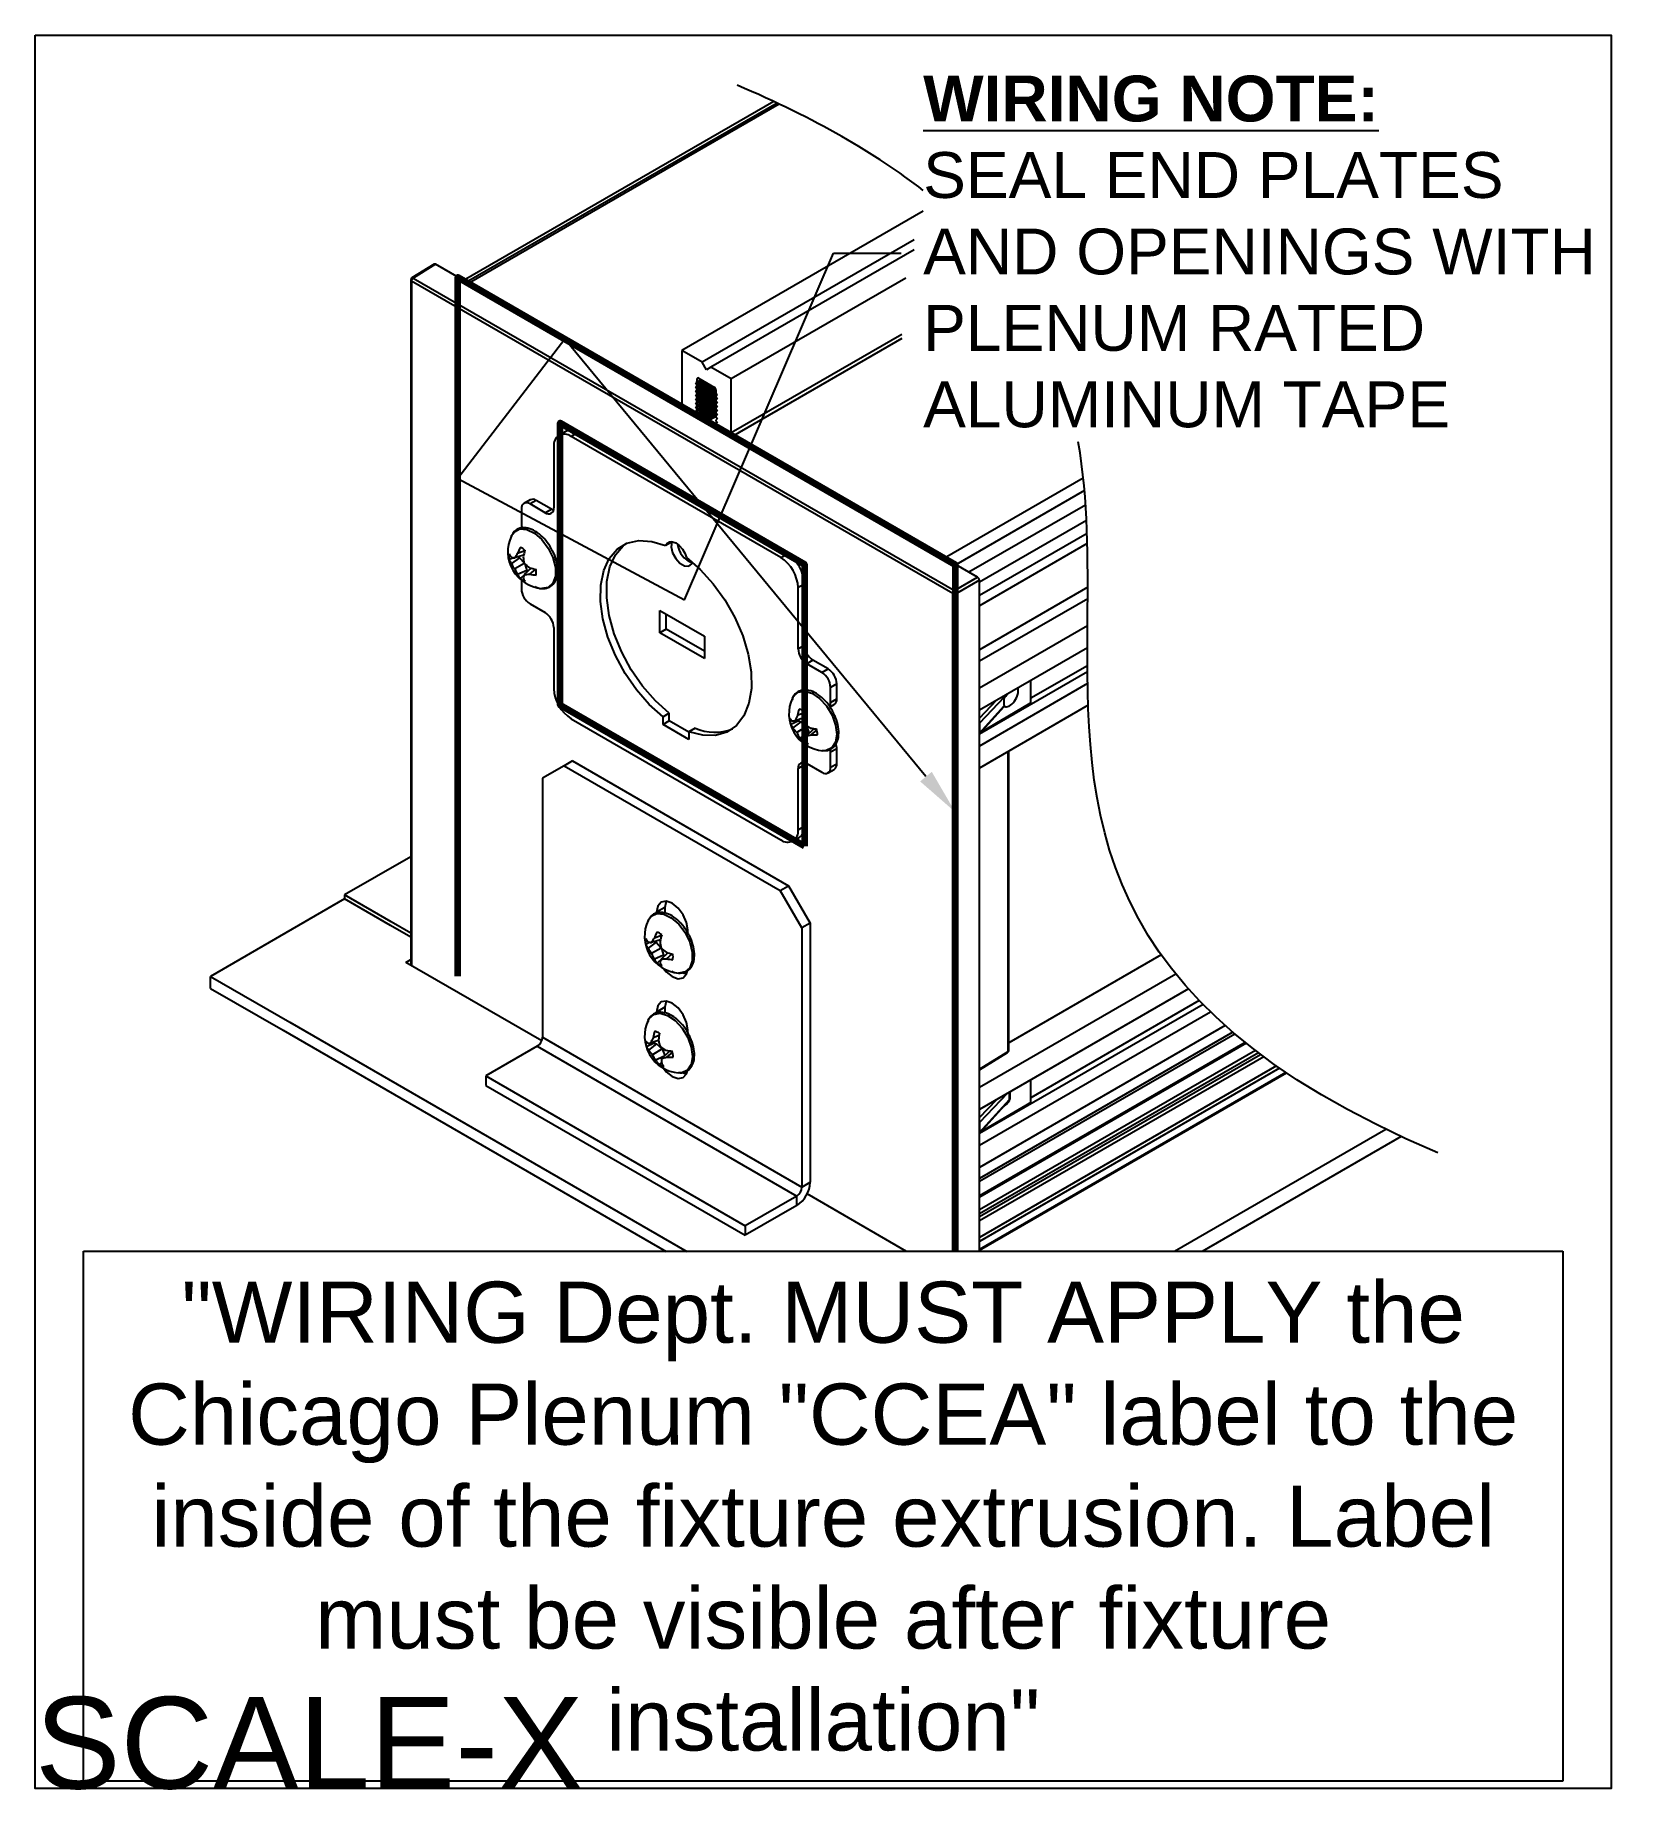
# Model space of a CAD drawing. Extents: x 0 to 6.48, y -7.17 to 0.
import ezdxf
from ezdxf import colors
from ezdxf.entities.mleader import LeaderData, LeaderLine
from ezdxf.math import Vec2, Vec3

# ---------------------------------------------------------------- set-up
doc = ezdxf.new("R2010")
doc.units = 0
doc.header["$LTSCALE"] = 0.5
doc.header["$MEASUREMENT"] = 0
for name, color, linetype in [('Brackets', 181, 'CONTINUOUS'), ('Dimension', 10, 'CONTINUOUS'), ('End Cap', 92, 'CONTINUOUS'), ('FAB DWG', 221, 'CONTINUOUS'), ('Hardware', 242, 'CONTINUOUS'), ('Housing', 150, 'CONTINUOUS')]:
    doc.layers.add(name, color=color, linetype=linetype)
doc.layers.add('Text-Unprinted', color=131, linetype='CONTINUOUS', plot=False)
doc.styles.add('LSAD_Standard', font='arial.ttf')

msp = doc.modelspace()

# ---------------------------------------------------------------- linework, layer by layer
at = {"layer": 'Brackets', "transparency": 16777216}
for p, q in [((2.1625, -2.9871), (2.0741, -3.0381)), ((2.1963, -2.9676), (2.1625, -2.9871)), ((2.1625, -2.9871), (3.0463, -3.4973)), ((2.1963, -2.9676), (3.0801, -3.4778)), ((2.0741, -3.0381), (2.0741, -4.0973)), ((3.0463, -3.4973), (3.0801, -3.4778)), ((3.1347, -3.6504), (3.0463, -3.4973)), ((3.0801, -3.4778), (3.1685, -3.6309)), ((1.2654, -3.532), (0.717, -3.8487)), ((1.4533, -3.6405), (1.2654, -3.532)), ((2.5746, -3.5665), (2.5408, -3.586)), ((2.5746, -3.5665), (2.5746, -3.5899)), ((1.5356, -3.688), (1.4533, -3.6405)), ((3.1685, -3.6309), (3.1347, -3.6504)), ((3.1347, -3.6504), (3.1347, -4.7096)), ((3.1685, -3.6309), (3.1685, -4.6901)), ((2.668, -3.6709), (2.668, -3.6595)), ((1.5159, -3.7914), (1.5356, -3.7797)), ((2.071, -4.1119), (1.5159, -3.7914)), ((0.717, -3.8487), (1.041, -4.0357)), ((0.717, -3.8975), (0.717, -3.8487)), ((0.717, -3.8975), (1.0139, -4.0689)), ((2.5746, -3.9748), (2.5408, -3.9943)), ((2.5746, -3.9748), (2.5746, -3.998)), ((1.0139, -4.0689), (2.5799, -4.9729)), ((1.041, -4.0357), (2.6645, -4.9729)), ((2.668, -4.0788), (2.668, -4.0678)), ((2.0529, -4.1341), (1.8427, -4.2554)), ((2.0529, -4.1341), (3.1135, -4.7464)), ((2.0741, -4.0973), (3.1347, -4.7096)), ((1.8427, -4.2554), (2.9034, -4.8677)), ((1.8427, -4.2554), (1.8427, -4.2944)), ((1.8427, -4.2944), (2.9034, -4.9067)), ((3.1347, -4.7096), (3.1685, -4.6901)), ((3.1135, -4.7464), (2.9034, -4.8677)), ((3.1135, -4.7854), (2.9034, -4.9067)), ((3.1135, -4.7854), (3.1135, -4.7464)), ((3.5625, -4.9729), (3.1558, -4.7381)), ((2.9034, -4.8677), (2.9034, -4.9067))]:
    msp.add_line(p, q, dxfattribs=at)
at = {"layer": 'Brackets', "transparency": 16777216, "flags": 128}
for points in [[(2.668, -3.6595), (2.6632, -3.6286), (2.6494, -3.5968), (2.6288, -3.5689), (2.6044, -3.5493), (2.58, -3.5408), (2.5594, -3.5448), (2.5456, -3.5607), (2.5408, -3.586)], [(2.5796, -3.5407), (2.5794, -3.5412), (2.5746, -3.5665)], [(2.5686, -3.8159), (2.58, -3.8297), (2.6044, -3.8493), (2.6288, -3.8578), (2.6494, -3.8538), (2.6632, -3.8379), (2.6669, -3.8259)], [(2.6466, -3.834), (2.6626, -3.8383), (2.663, -3.8383)], [(2.668, -4.0678), (2.6632, -4.0368), (2.6494, -4.005), (2.6288, -3.9772), (2.6044, -3.9575), (2.58, -3.9491), (2.5594, -3.9531), (2.5456, -3.969), (2.5408, -3.9943)], [(2.5796, -3.949), (2.5794, -3.9494), (2.5746, -3.9748)], [(2.5686, -4.2242), (2.58, -4.238), (2.6044, -4.2576), (2.6288, -4.2661), (2.6494, -4.2621), (2.6632, -4.2462), (2.6669, -4.2339)], [(2.6492, -4.2433), (2.6626, -4.2466), (2.663, -4.2466)]]:
    msp.add_lwpolyline(points, dxfattribs=at)
at = {"layer": 'Brackets', "transparency": 16777216}
for centre, radius in [((2.028, -4.0952), 0.0461), ((3.0491, -4.6847), 0.1196), ((3.0887, -4.7075), 0.0461)]:
    msp.add_arc(centre, radius, 302.60548, 357.39452, dxfattribs=at)
at = {"layer": 'Dimension', "transparency": 16777216}
msp.add_open_spline([(3.6304, -0.635), (3.4373, -0.4846), (3.1891, -0.3406), (2.8702, -0.205)], degree=3, dxfattribs=at)
msp.add_open_spline([(5.7347, -4.5703), (4.291, -3.9564), (4.2985, -2.929), (4.306, -1.9015), (4.2646, -1.6635)], degree=3, knots=[0, 0, 0, 0, 1, 1.309904, 1.309904, 1.309904, 1.309904], dxfattribs=at)
at = {"layer": 'End Cap', "transparency": 16777216}
for p, q in [((1.5356, -1.0014), (1.5356, -3.8028)), ((1.6312, -0.9366), (1.5403, -0.9929)), ((1.6363, -0.9371), (1.5454, -0.9933)), ((1.5454, -0.9933), (3.759, -2.2711)), ((3.8531, -2.2168), (1.6363, -0.9371)), ((3.752, -2.2833), (1.5385, -1.0055)), ((1.5385, -1.0055), (1.5385, -3.8045)), ((3.759, -2.2711), (3.8531, -2.2168)), ((3.752, -4.9729), (3.752, -2.2833)), ((3.8602, -2.2291), (3.7661, -2.2834)), ((3.7661, -2.2834), (3.7661, -4.9729)), ((3.8602, -4.9729), (3.8602, -2.2291)), ((4.0712, -2.7348), (4.0712, -2.638)), ((3.9619, -2.7073), (3.8602, -2.8128)), ((3.8602, -2.7929), (3.932, -2.7183)), ((3.8602, -2.8537), (3.9619, -2.7423)), ((3.8602, -2.8562), (3.9622, -2.7445)), ((4.066, -2.7333), (3.8633, -2.8527)), ((3.9988, -2.7778), (4.0657, -2.7343)), ((4.0657, -2.7343), (4.066, -2.7333)), ((4.0712, -2.7348), (4.0709, -2.7361)), ((4.0712, -2.736), (4.0712, -2.7348)), ((3.8602, -2.8128), (3.8602, -2.8537)), ((3.9775, -4.155), (3.9775, -2.9288)), ((3.9803, -4.151), (3.9803, -2.9272)), ((3.8602, -4.2276), (3.9775, -4.155)), ((3.8602, -4.2309), (3.9756, -4.1595)), ((4.0712, -4.3679), (4.0712, -4.2711)), ((3.9754, -4.3264), (3.8602, -4.4459)), ((3.8602, -4.4259), (3.932, -4.3514)), ((3.8602, -4.4868), (3.9837, -4.3516)), ((3.8602, -4.4893), (3.9766, -4.3618)), ((4.066, -4.3664), (3.8633, -4.4858)), ((3.9837, -4.3516), (3.9837, -4.3216)), ((3.9853, -4.3206), (3.9853, -4.3503)), ((3.9988, -4.4108), (4.0657, -4.3674)), ((4.0657, -4.3674), (4.066, -4.3664)), ((4.0712, -4.3679), (4.0709, -4.3692)), ((4.0712, -4.369), (4.0712, -4.3679)), ((3.8602, -4.4459), (3.8602, -4.4868))]:
    msp.add_line(p, q, dxfattribs=at)
for centre, radius, start, end in [((1.5456, -1.0014), 0.01, 121.72906, 180), ((1.5404, -1.001), 0.0048, 184.12934, 247.1908), ((1.5539, -1.0062), 0.0154, 123.22971, 177.34769), ((1.5425, -0.9972), 0.00487, 53.48924, 117.32586), ((3.7674, -2.284), 0.0154, 123.22971, 177.34769), ((3.7591, -2.2696), 0.0154, 242.65648, 296.76622), ((3.7502, -2.2843), 0.0159, 3.52223, 56.47777), ((4.0525, -2.7427), 0.0157, 16.90539, 32.21198), ((4.0617, -2.7442), 0.0107, 42.81414, 67.64412), ((3.9703, -4.151), 0.01, 301.72906, 0), ((3.9726, -4.1555), 0.00494, 307.03295, 6.40148), ((3.9754, -4.1505), 0.00495, 295.38794, 354.63803), ((3.989, -4.3567), 0.00737, 120.30099, 136.19387), ((4.0525, -4.3758), 0.0157, 16.90532, 32.21198), ((4.0617, -4.3773), 0.0107, 42.81402, 67.64414)]:
    msp.add_arc(centre, radius, start, end, dxfattribs=at)
for centre, major_axis, ratio, start_param, end_param in [((1.6363, -0.9453), (-0.005, 0.00866), 0.577206, 5.498021, 6.300635), ((3.8531, -2.225), (-0.005, 0.00866), 0.577557, 3.927224, 5.497716), ((3.9844, -2.7009), (0.0161, 0.0483), 0.391896, 1.832381, 2.720155), ((3.9481, -2.68), (0.0257, 0.0429), 0.587369, 4.309524, 4.731502), ((3.9844, -2.7009), (0.0244, 0.0437), 0.567218, 3.211413, 5.790054), ((4.0579, -2.7496), (0.0125, 0.0171), 0.272449, 5.925401, 6.844914), ((3.9335, -4.3822), (0.0512, 0.034), 0.223848, 5.103232, 6.135717), ((3.9407, -4.3862), (0.0428, 0.0353), 0.114358, 5.603967, 6.187242), ((4.0579, -4.3827), (0.0125, 0.0171), 0.272449, 5.925401, 6.844914)]:
    msp.add_ellipse(centre, major_axis=major_axis, ratio=ratio, start_param=start_param, end_param=end_param, dxfattribs=at)
for points, knots in [([(3.9622, -2.7009), (3.9622, -2.701), (3.9626, -2.7027), (3.9624, -2.705), (3.962, -2.7069), (3.9619, -2.7073)], [0, 0, 0, 0, 0.059938, 0.836171, 1, 1, 1, 1]), ([(3.9619, -2.7423), (3.9622, -2.743), (3.9625, -2.744), (3.9622, -2.7443), (3.9621, -2.7444)], [0, 0, 0, 0, 0.6155878, 1, 1, 1, 1])]:
    msp.add_open_spline(points, degree=3, knots=knots, dxfattribs=at)
at = {"layer": 'FAB DWG', "color": 1, "lineweight": 90, "ltscale": 0.5, "transparency": 16777216}
msp.add_lwpolyline([(1.7282, -3.848), (1.7282, -0.9901), (3.7612, -2.1638), (3.7612, -4.9729)], dxfattribs=at)
msp.add_lwpolyline([(3.1447, -3.3159), (2.1459, -2.7393), (2.1459, -1.5859), (3.1447, -2.1625)], close=True, dxfattribs=at)
at = {"layer": 'Hardware', "transparency": 16777216}
for p, q in [((2.1666, -1.6218), (2.1412, -1.6364)), ((2.2166, -1.6267), (2.1912, -1.6414)), ((3.0486, -2.1363), (2.1912, -1.6414)), ((3.074, -2.1217), (2.2166, -1.6267)), ((2.1205, -1.6822), (2.1205, -1.9323)), ((2.0236, -1.8999), (1.9983, -1.9145)), ((2.0486, -1.9023), (2.0233, -1.917)), ((2.0851, -1.9527), (2.0233, -1.917)), ((2.1105, -1.9381), (2.0486, -1.9023)), ((1.9879, -1.9374), (1.9879, -1.9988)), ((2.0851, -1.9527), (2.1105, -1.9381)), ((1.947, -2.0473), (1.9481, -2.0452)), ((2.6028, -2.0724), (2.5773, -2.0871)), ((1.9569, -2.1367), (1.9374, -2.1438)), ((1.9798, -2.1367), (1.9469, -2.1609)), ((1.997, -2.1267), (1.9609, -2.1376)), ((2.0018, -2.1088), (1.9727, -2.1196)), ((1.9743, -2.1335), (1.9798, -2.1367)), ((1.9798, -2.1367), (1.9993, -2.1573)), ((3.0486, -2.1363), (3.074, -2.1217)), ((1.9999, -2.1601), (1.9609, -2.1826)), ((2.0101, -2.1893), (1.9727, -2.2057)), ((2.0274, -2.1794), (1.9999, -2.2052)), ((2.0021, -2.1621), (2.0101, -2.1893)), ((2.0101, -2.1893), (2.0101, -2.1956)), ((2.0453, -2.1841), (2.0214, -2.2039)), ((1.9879, -2.2287), (1.9879, -2.264)), ((3.1447, -2.2442), (3.1193, -2.2588)), ((3.1193, -2.5089), (3.1193, -2.2588)), ((3.1447, -2.4942), (3.1447, -2.2442)), ((2.0233, -2.3253), (2.0851, -2.361)), ((2.5544, -2.353), (2.7362, -2.4579)), ((2.5544, -2.4438), (2.5544, -2.353)), ((2.1205, -2.4222), (2.1205, -2.6723)), ((2.5798, -2.4291), (2.5544, -2.4438)), ((2.5798, -2.4291), (2.5798, -2.3676)), ((2.7362, -2.5194), (2.5798, -2.4291)), ((2.7362, -2.5487), (2.5544, -2.4438)), ((2.7362, -2.4579), (2.7362, -2.5487)), ((3.1193, -2.5089), (3.1447, -2.4942)), ((3.18, -2.5555), (3.1546, -2.5701)), ((3.2165, -2.6058), (3.1546, -2.5701)), ((3.2419, -2.5912), (3.18, -2.5555)), ((3.2165, -2.6058), (3.2419, -2.5912)), ((3.2772, -2.6524), (3.2519, -2.6671)), ((3.2772, -2.7139), (3.2772, -2.6524)), ((3.2519, -2.7285), (3.2519, -2.6671)), ((3.2519, -2.7285), (3.2772, -2.7139)), ((2.1912, -2.7948), (3.0486, -3.2897)), ((2.5923, -2.7722), (2.5669, -2.7869)), ((2.5669, -2.8183), (2.5669, -2.7869)), ((2.5923, -2.8036), (2.5923, -2.7722)), ((3.139, -2.7932), (3.1071, -2.8031)), ((3.1411, -2.7723), (3.116, -2.7822)), ((3.249, -2.7471), (3.2669, -2.7368)), ((2.5923, -2.8036), (2.5669, -2.8183)), ((2.6729, -2.8795), (2.5669, -2.8183)), ((2.6729, -2.8501), (2.5923, -2.8036)), ((2.6984, -2.8334), (2.6729, -2.8481)), ((2.6729, -2.8481), (2.6729, -2.8795)), ((3.1215, -2.8039), (3.0888, -2.8184)), ((3.1302, -2.8074), (3.0982, -2.8322)), ((3.1528, -2.8266), (3.1133, -2.8512)), ((3.1215, -2.8039), (3.1302, -2.8074)), ((3.1594, -2.8591), (3.1278, -2.874)), ((3.1302, -2.8074), (3.1528, -2.8266)), ((3.1819, -2.838), (3.1518, -2.8663)), ((3.1528, -2.8266), (3.1642, -2.8546)), ((3.1957, -2.8405), (3.1718, -2.8611)), ((3.1819, -2.838), (3.1927, -2.8365)), ((3.1502, -2.8828), (3.1408, -2.8919)), ((3.2772, -2.9176), (3.2519, -2.9322)), ((3.2519, -2.9937), (3.2519, -2.9322)), ((3.2772, -2.979), (3.2772, -2.9176)), ((3.1447, -2.9841), (3.1193, -2.9988)), ((3.1193, -3.2489), (3.1193, -2.9988)), ((3.1447, -3.2342), (3.1447, -2.9841)), ((3.1546, -2.9784), (3.2165, -3.0141)), ((3.2415, -3.0166), (3.2669, -3.0019)), ((3.2519, -2.9937), (3.2772, -2.979)), ((3.0986, -3.2947), (3.1239, -3.28)), ((3.1193, -3.2489), (3.1447, -3.2342)), ((2.5061, -3.6197), (2.5071, -3.6176)), ((2.5159, -3.7091), (2.4965, -3.7162)), ((2.5388, -3.7091), (2.5059, -3.7333)), ((2.556, -3.6991), (2.5199, -3.71)), ((2.5609, -3.6812), (2.5318, -3.692)), ((2.5334, -3.706), (2.5388, -3.7091)), ((2.5388, -3.7091), (2.5583, -3.7297)), ((2.5589, -3.7325), (2.5199, -3.7551)), ((2.5692, -3.7617), (2.5318, -3.7781)), ((2.5864, -3.7518), (2.5589, -3.7776)), ((2.5611, -3.7345), (2.5692, -3.7617)), ((2.5692, -3.7617), (2.5692, -3.768)), ((2.6043, -3.7565), (2.5805, -3.7764)), ((2.5315, -4.1213), (2.4987, -4.1358)), ((2.5402, -4.1247), (2.5082, -4.1496)), ((2.549, -4.1106), (2.5171, -4.1205)), ((2.5628, -4.144), (2.5233, -4.1686)), ((2.5511, -4.0897), (2.526, -4.0996)), ((2.5315, -4.1213), (2.5402, -4.1247)), ((2.5402, -4.1247), (2.5628, -4.144)), ((2.5919, -4.1553), (2.5618, -4.1837)), ((2.5628, -4.144), (2.5742, -4.1719)), ((2.6057, -4.1578), (2.5818, -4.1784)), ((2.5919, -4.1553), (2.6027, -4.1539)), ((2.5694, -4.1765), (2.5378, -4.1914)), ((2.5602, -4.2002), (2.5508, -4.2092))]:
    msp.add_line(p, q, dxfattribs=at)
at = {"layer": 'Hardware', "transparency": 16777216, "flags": 128}
for points in [[(1.9879, -1.9988), (1.9886, -2.0072), (1.9906, -2.0159)], [(2.1105, -1.9381), (2.1174, -1.9412), (2.1194, -1.9419)], [(1.9481, -2.0452), (1.9593, -2.0303), (1.9822, -2.0192), (2.0107, -2.0212), (2.0417, -2.0362), (2.0719, -2.0624), (2.098, -2.0971), (2.1171, -2.1365), (2.1272, -2.1764), (2.1272, -2.2123), (2.1171, -2.2405), (2.098, -2.2578), (2.0719, -2.2624), (2.0712, -2.2624)], [(2.5669, -2.7869), (2.5106, -2.7367), (2.4582, -2.6768), (2.4116, -2.6095), (2.3724, -2.537), (2.342, -2.462), (2.3214, -2.3871), (2.3114, -2.3151), (2.3124, -2.2483), (2.3244, -2.1893), (2.3468, -2.1401), (2.3789, -2.1024), (2.4196, -2.0777), (2.4674, -2.0667), (2.5206, -2.0699), (2.5773, -2.0871)], [(2.5923, -2.7722), (2.5361, -2.722), (2.4837, -2.6621), (2.4371, -2.5948), (2.3979, -2.5223), (2.3674, -2.4473), (2.3469, -2.3725), (2.3369, -2.3004), (2.3379, -2.2336), (2.3498, -2.1746), (2.3722, -2.1254), (2.4044, -2.0877), (2.4143, -2.0799)], [(2.5773, -2.0871), (2.5838, -2.0767), (2.5937, -2.0711), (2.6061, -2.0711), (2.6199, -2.0765), (2.6336, -2.087), (2.6461, -2.1013), (2.656, -2.1183), (2.6624, -2.1363)], [(2.6028, -2.0724), (2.6006, -2.0928), (2.6062, -2.1168), (2.6187, -2.1403), (2.6359, -2.1591), (2.6548, -2.17), (2.6719, -2.171), (2.6845, -2.162), (2.6876, -2.156)], [(2.6624, -2.1363), (2.7192, -2.1845), (2.7724, -2.2428), (2.8202, -2.3089), (2.8609, -2.3807), (2.893, -2.4554), (2.9154, -2.5305), (2.9273, -2.6033), (2.9283, -2.6712), (2.9184, -2.7318), (2.8978, -2.7829), (2.8674, -2.8228), (2.8281, -2.8499), (2.7815, -2.8635), (2.7292, -2.8628), (2.6729, -2.8481)], [(3.0961, -2.7106), (3.1001, -2.7034), (3.1194, -2.6863), (3.1455, -2.6819), (3.1757, -2.6908), (3.2068, -2.7118), (3.2352, -2.7429), (3.258, -2.7806), (3.2726, -2.8207), (3.2775, -2.8591), (3.2722, -2.8914), (3.2572, -2.9143), (3.2342, -2.9252), (3.2202, -2.9257)], [(3.2519, -2.9322), (3.2512, -2.9239), (3.2503, -2.9192)], [(3.1458, -2.9746), (3.1453, -2.9766), (3.1447, -2.9841)], [(2.5071, -3.6176), (2.5183, -3.6028), (2.5412, -3.5916), (2.5698, -3.5936), (2.6008, -3.6086), (2.631, -3.6348), (2.657, -3.6695), (2.6761, -3.7089), (2.6862, -3.7488), (2.6862, -3.7847), (2.6761, -3.8129), (2.657, -3.8302), (2.631, -3.8348), (2.6302, -3.8348)], [(2.5061, -4.028), (2.5101, -4.0208), (2.5293, -4.0037), (2.5555, -3.9993), (2.5857, -4.0081), (2.6167, -4.0292), (2.6452, -4.0603), (2.6679, -4.0979), (2.6826, -4.1381), (2.6875, -4.1764), (2.6822, -4.2088), (2.6672, -4.2316), (2.6442, -4.2425), (2.6302, -4.2431)]]:
    msp.add_lwpolyline(points, dxfattribs=at)
at = {"layer": 'Hardware', "transparency": 16777216}
for centre, radius, start, end in [((2.1636, -1.6752), 0.0437, 50.79671, 189.21404), ((2.1873, -1.6676), 0.0503, 54.38242, 114.30712), ((2.0095, -1.9339), 0.0218, 50.79671, 189.21404), ((2.034, -1.9228), 0.0251, 54.38242, 114.30712), ((2.0989, -1.9358), 0.0218, 230.79671, 9.21404), ((2.0836, -2.1118), 0.151, 154.70082, 265.29381), ((2.0112, -2.1323), 0.0746, 171.17936, 188.82064), ((1.9947, -2.0913), 0.0644, 207.29396, 222.06295), ((2.0066, -2.1168), 0.0742, 201.26154, 216.38953), ((1.9746, -2.0422), 0.0964, 253.27567, 261.82184), ((2.1054, -2.2195), 0.1662, 143.01239, 150.45209), ((2.1556, -2.1794), 0.1925, 153.88357, 161.89385), ((1.9559, -2.1642), 0.0746, 51.18061, 68.82476), ((2.2855, -2.1956), 0.2967, 162.45036, 167.77995), ((2.2183, -2.1115), 0.2238, 185.44628, 192.54191), ((2.7146, -2.0726), 0.0887, 185.30266, 252.0279), ((2.9658, -2.2658), 0.1537, 2.60548, 57.39452), ((2.9911, -2.2511), 0.1537, 2.60548, 57.39452), ((2.0706, -2.0965), 0.1394, 207.4879, 218.13857), ((2.0903, -2.1307), 0.1395, 201.86187, 212.51197), ((2.0408, -2.1759), 0.0743, 203.61136, 218.73724), ((2.0296, -2.1643), 0.0746, 231.18061, 248.82476), ((2.0894, -2.241), 0.0964, 158.18641, 166.73495), ((2.0569, -2.199), 0.0645, 197.93916, 212.70565), ((2.1512, -1.9952), 0.2238, 227.45869, 234.55407), ((2.0012, -2.039), 0.1662, 269.55433, 276.99256), ((2.112, -1.895), 0.2967, 252.22171, 257.55048), ((2.0611, -2.0156), 0.1925, 258.10848, 266.11809), ((1.9743, -2.1962), 0.0746, 351.17936, 8.82064), ((2.0647, -2.2605), 0.0768, 182.60548, 237.39452), ((2.0437, -2.4257), 0.0768, 2.60548, 57.39452), ((3.196, -2.5054), 0.0768, 182.60548, 237.39452), ((3.2214, -2.4907), 0.0768, 182.60548, 237.39452), ((3.1751, -2.6706), 0.0768, 2.60548, 57.39452), ((3.2005, -2.6559), 0.0768, 2.60548, 57.39452), ((2.274, -2.6653), 0.1537, 182.60548, 237.39452), ((3.2326, -2.7751), 0.151, 154.70082, 265.29381), ((3.2535, -2.7169), 0.024, 304.05635, 7.25583), ((3.1225, -2.7702), 0.0439, 212.8046, 230.47817), ((3.1783, -2.7945), 0.0927, 179.70669, 194.96379), ((3.2517, -2.8523), 0.1527, 152.67895, 161.22271), ((3.297, -2.8172), 0.1843, 160.47457, 169.0462), ((3.1122, -2.8125), 0.0579, 58.15079, 79.05363), ((3.4032, -2.8173), 0.2659, 168.27455, 174.32788), ((3.3545, -2.7496), 0.2198, 190.86896, 198.19282), ((3.2212, -2.7298), 0.0307, 329.79112, 2.47729), ((2.7783, -2.6515), 0.1987, 246.27566, 291.44283), ((3.138, -2.7949), 0.0545, 205.52667, 223.16861), ((3.0896, -2.649), 0.1551, 271.83093, 276.47004), ((3.2018, -2.7654), 0.1232, 212.80919, 224.10347), ((3.2489, -2.781), 0.1527, 207.37987, 217.559), ((3.2023, -2.7858), 0.0828, 189.10629, 192.61759), ((3.2798, -2.6363), 0.2261, 233.58712, 240.4153), ((3.2477, -2.8828), 0.0973, 170.23938, 180.05966), ((3.1089, -2.6615), 0.2092, 281.82518, 287.49473), ((3.2316, -2.4906), 0.3482, 259.50533, 263.93691), ((3.186, -2.654), 0.2075, 266.07921, 273.30765), ((3.1053, -2.8607), 0.0927, 359.70669, 14.96379), ((3.2102, -2.8277), 0.0945, 209.32521, 222.71079), ((3.1714, -2.8427), 0.0579, 238.15079, 259.05363), ((3.2304, -2.8463), 0.0879, 204.5598, 217.23064), ((3.2128, -2.9188), 0.0644, 1.1059, 19.22487), ((3.1408, -2.9953), 0.0218, 50.79671, 189.21404), ((3.2303, -2.9972), 0.0218, 230.79671, 9.21404), ((3.2535, -2.9821), 0.024, 304.05635, 7.25583), ((3.0762, -3.2559), 0.0437, 230.79671, 9.21404), ((3.0971, -3.2403), 0.048, 304.05635, 7.25583), ((2.6426, -3.6842), 0.151, 154.70082, 265.29381), ((2.5702, -3.7047), 0.0746, 171.17939, 188.82067), ((2.5537, -3.6638), 0.0644, 207.29398, 222.06298), ((2.5657, -3.6893), 0.0742, 201.26156, 216.38956), ((2.5336, -3.6146), 0.0964, 253.27574, 261.8219), ((2.6645, -3.792), 0.1662, 143.01244, 150.45213), ((2.7147, -3.7518), 0.1925, 153.8836, 161.89388), ((2.5149, -3.7367), 0.0746, 51.18064, 68.8248), ((2.8445, -3.768), 0.2967, 162.45039, 167.77998), ((2.7774, -3.684), 0.2238, 185.44631, 192.54193), ((2.6296, -3.669), 0.1394, 207.48792, 218.13859), ((2.6494, -3.7031), 0.1395, 201.86189, 212.512), ((2.5998, -3.7484), 0.0743, 203.61139, 218.73725), ((2.5886, -3.7367), 0.0746, 231.18064, 248.8248), ((2.6484, -3.8134), 0.0964, 158.18646, 166.73502), ((2.6159, -3.7714), 0.0645, 197.93919, 212.70567), ((2.7102, -3.5677), 0.2238, 227.45872, 234.5541), ((2.5602, -3.6114), 0.1662, 269.55437, 276.99261), ((2.6711, -3.4674), 0.2967, 252.22174, 257.55051), ((2.6201, -3.588), 0.1925, 258.10851, 266.11811), ((2.5333, -3.7686), 0.0746, 351.17939, 8.82067), ((2.6426, -4.0925), 0.151, 154.70082, 265.29381), ((2.707, -4.1346), 0.1843, 160.4746, 169.04623), ((2.5222, -4.1299), 0.0579, 58.15083, 79.05368), ((2.8132, -4.1347), 0.2659, 168.27457, 174.32791), ((2.5325, -4.0876), 0.0439, 212.80462, 230.47821), ((2.5883, -4.1118), 0.0927, 179.70672, 194.96382), ((2.548, -4.1123), 0.0545, 205.52669, 223.16864), ((2.4996, -3.9664), 0.1551, 271.83101, 276.47011), ((2.6118, -4.0828), 0.1232, 212.80921, 224.1035), ((2.6617, -4.1697), 0.1527, 152.67899, 161.22275), ((2.6123, -4.1032), 0.0828, 189.1063, 192.61762), ((2.7645, -4.067), 0.2198, 190.86898, 198.19284), ((2.6898, -3.9537), 0.2261, 233.58715, 240.41533), ((2.6416, -3.8079), 0.3482, 259.50536, 263.93694), ((2.5153, -4.1781), 0.0927, 359.70672, 14.96382), ((2.6588, -4.0983), 0.1527, 207.37989, 217.55903), ((2.6202, -4.1451), 0.0945, 209.32523, 222.7108), ((2.5813, -4.16), 0.0579, 238.15083, 259.05368), ((2.6577, -4.2002), 0.0973, 170.23942, 180.0597), ((2.6403, -4.1637), 0.0879, 204.55983, 217.23065), ((2.5189, -3.9789), 0.2092, 281.82523, 287.49478), ((2.596, -3.9714), 0.2075, 266.07925, 273.30768)]:
    msp.add_arc(centre, radius, start, end, dxfattribs=at)
for points, knots in [([(2.1124, -2.104), (2.1066, -2.0938), (2.0939, -2.0716), (2.0676, -2.0438), (2.0377, -2.0228), (2.008, -2.013), (1.9806, -2.0149), (1.9594, -2.0262), (1.952, -2.0401), (1.949, -2.0458)], [0, 0, 0, 0, 0.133442, 0.2897, 0.446959, 0.605887, 0.746959, 0.897219, 1, 1, 1, 1]), ([(2.0444, -2.2548), (2.0457, -2.2555), (2.0572, -2.2622), (2.0778, -2.264), (2.1039, -2.2584), (2.1235, -2.2411), (2.1348, -2.2154), (2.1377, -2.1832), (2.1311, -2.1468), (2.1218, -2.1189), (2.1135, -2.1057), (2.1124, -2.104)], [0, 0, 0, 0, 0.018689, 0.164198, 0.291188, 0.425503, 0.557667, 0.695063, 0.837106, 0.979533, 1, 1, 1, 1]), ([(1.9987, -2.2091), (1.9978, -2.2098), (1.9925, -2.2143), (1.9873, -2.2187), (1.9828, -2.2224)], [0, 0, 0, 0, 0.160972, 1, 1, 1, 1]), ([(3.2636, -2.7726), (3.2607, -2.7663), (3.252, -2.7477), (3.2303, -2.7207), (3.2017, -2.6951), (3.171, -2.6795), (3.1418, -2.6756), (3.1168, -2.6842), (3.1004, -2.699), (3.0961, -2.7128), (3.0946, -2.7175)], [0, 0, 0, 0, 0.073936, 0.219687, 0.366064, 0.51376, 0.662667, 0.792242, 0.928825, 1, 1, 1, 1]), ([(3.2158, -2.9247), (3.2237, -2.9253), (3.2411, -2.9265), (3.2636, -2.9143), (3.2794, -2.8923), (3.2864, -2.863), (3.2844, -2.8283), (3.2765, -2.7965), (3.2668, -2.7785), (3.2636, -2.7726)], [0, 0, 0, 0, 0.1317595, 0.2902172, 0.4421374, 0.5957626, 0.7565342, 0.9197535, 1, 1, 1, 1]), ([(2.6715, -3.6764), (2.6656, -3.6662), (2.653, -3.6441), (2.6267, -3.6162), (2.5967, -3.5952), (2.567, -3.5854), (2.5396, -3.5873), (2.5184, -3.5987), (2.511, -3.6126), (2.508, -3.6182)], [0, 0, 0, 0, 0.133442, 0.2897, 0.446959, 0.605888, 0.746959, 0.897219, 1, 1, 1, 1]), ([(2.6035, -3.8272), (2.6048, -3.828), (2.6162, -3.8346), (2.6368, -3.8364), (2.6629, -3.8309), (2.6825, -3.8136), (2.6938, -3.7878), (2.6967, -3.7556), (2.6901, -3.7192), (2.6809, -3.6913), (2.6725, -3.6781), (2.6715, -3.6764)], [0, 0, 0, 0, 0.0186887, 0.1641985, 0.2911876, 0.4255027, 0.5576672, 0.6950628, 0.8371061, 0.9795333, 1, 1, 1, 1]), ([(2.5577, -3.7815), (2.5568, -3.7823), (2.5516, -3.7867), (2.5463, -3.7911), (2.5419, -3.7948)], [0, 0, 0, 0, 0.160971, 1, 1, 1, 1]), ([(2.6736, -4.0899), (2.6707, -4.0837), (2.662, -4.0651), (2.6403, -4.038), (2.6117, -4.0125), (2.5809, -3.9969), (2.5518, -3.993), (2.5268, -4.0015), (2.5104, -4.0163), (2.506, -4.0302), (2.5045, -4.0349)], [0, 0, 0, 0, 0.073936, 0.219687, 0.366064, 0.51376, 0.662667, 0.792242, 0.928825, 1, 1, 1, 1]), ([(2.6306, -4.242), (2.6368, -4.2424), (2.6525, -4.2434), (2.6736, -4.2316), (2.6894, -4.2096), (2.6964, -4.1803), (2.6944, -4.1457), (2.6865, -4.1139), (2.6768, -4.0959), (2.6736, -4.0899)], [0, 0, 0, 0, 0.10737, 0.270279, 0.426467, 0.584407, 0.749695, 0.917499, 1, 1, 1, 1])]:
    msp.add_open_spline(points, degree=3, knots=knots, dxfattribs=at)
at = {"layer": 'Housing', "transparency": 16777216}
for p, q in [((3.02, -0.2717), (1.7519, -1.0038)), ((3.033, -0.2778), (1.7636, -1.0106)), ((3.0415, -0.2818), (1.7714, -1.0151)), ((3.6304, -0.7203), (2.6441, -1.2897)), ((3.5937, -0.8368), (2.7267, -1.3373)), ((3.5937, -0.8784), (2.7627, -1.3581)), ((3.5598, -0.9933), (2.8453, -1.4058)), ((2.6441, -1.2897), (2.6441, -1.5107)), ((2.7267, -1.3373), (2.6441, -1.2897)), ((3.5428, -1.2242), (2.8453, -1.6268)), ((3.5428, -1.2405), (2.8524, -1.6391)), ((2.7447, -1.3685), (2.7267, -1.3373)), ((2.7627, -1.3581), (2.7447, -1.3685)), ((2.8453, -1.4058), (2.7627, -1.3581)), ((2.7226, -1.409), (2.7013, -1.4213)), ((2.7369, -1.4173), (2.7013, -1.4378)), ((2.7013, -1.4213), (2.706, -1.4184)), ((2.7044, -1.4268), (2.7013, -1.4213)), ((2.7511, -1.4255), (2.7013, -1.4543)), ((2.7654, -1.4337), (2.7013, -1.4707)), ((2.7289, -1.4127), (2.7044, -1.4268)), ((2.7367, -1.4172), (2.7044, -1.4359)), ((2.7432, -1.4209), (2.7044, -1.4433)), ((2.751, -1.4254), (2.7044, -1.4523)), ((2.7574, -1.4291), (2.7044, -1.4597)), ((2.7652, -1.4337), (2.7044, -1.4688)), ((2.7116, -1.4027), (2.706, -1.406)), ((2.706, -1.4184), (2.706, -1.406)), ((2.7224, -1.4089), (2.706, -1.4184)), ((2.7116, -1.4027), (2.7778, -1.4409)), ((2.8453, -1.6268), (2.8453, -1.4058)), ((2.7013, -1.4378), (2.7044, -1.4359)), ((2.7044, -1.4433), (2.7013, -1.4378)), ((2.7794, -1.4421), (2.7013, -1.4872)), ((2.7013, -1.4543), (2.7044, -1.4523)), ((2.7044, -1.4597), (2.7013, -1.4543)), ((2.7834, -1.4562), (2.7013, -1.5036)), ((2.7013, -1.4707), (2.7044, -1.4688)), ((2.7875, -1.4704), (2.7013, -1.5201)), ((2.7044, -1.4762), (2.7013, -1.4707)), ((2.7013, -1.4872), (2.7044, -1.4852)), ((2.7875, -1.4868), (2.7013, -1.5366)), ((2.7044, -1.4927), (2.7013, -1.4872)), ((2.7013, -1.5036), (2.7044, -1.5017)), ((2.7044, -1.5091), (2.7013, -1.5036)), ((2.7875, -1.5033), (2.7023, -1.5525)), ((2.7717, -1.4374), (2.7044, -1.4762)), ((2.7793, -1.442), (2.7044, -1.4852)), ((2.7828, -1.4474), (2.7044, -1.4927)), ((2.7834, -1.4561), (2.7044, -1.5017)), ((2.7836, -1.4634), (2.7044, -1.5091)), ((2.7874, -1.4702), (2.7044, -1.5182)), ((2.7839, -1.4797), (2.7044, -1.5256)), ((2.7874, -1.4867), (2.7044, -1.5346)), ((2.7839, -1.4962), (2.7044, -1.542)), ((2.7874, -1.5032), (2.7044, -1.5511)), ((2.7834, -1.4507), (2.7834, -1.4631)), ((2.7834, -1.4631), (2.7881, -1.4714)), ((2.7881, -1.4714), (2.785, -1.4733)), ((2.785, -1.4824), (2.7881, -1.4879)), ((2.7881, -1.4879), (2.785, -1.4898)), ((2.785, -1.4988), (2.7881, -1.5043)), ((2.7881, -1.5043), (2.785, -1.5063)), ((2.6441, -1.5107), (2.637, -1.5148)), ((2.7013, -1.5201), (2.7044, -1.5182)), ((2.7044, -1.5256), (2.7013, -1.5201)), ((2.7013, -1.5366), (2.7044, -1.5346)), ((2.7044, -1.542), (2.7013, -1.5366)), ((2.7023, -1.5524), (2.7044, -1.5511)), ((2.7839, -1.5126), (2.7086, -1.5561)), ((2.7874, -1.5196), (2.7164, -1.5606)), ((2.7875, -1.5197), (2.7166, -1.5607)), ((2.7839, -1.5291), (2.7228, -1.5643)), ((2.7874, -1.5361), (2.7307, -1.5689)), ((2.7875, -1.5362), (2.7308, -1.5689)), ((2.7839, -1.5456), (2.7371, -1.5726)), ((2.7874, -1.5526), (2.7449, -1.5771)), ((2.7875, -1.5528), (2.7452, -1.5772)), ((2.7475, -1.5786), (2.7836, -1.5578)), ((2.785, -1.5153), (2.7881, -1.5208)), ((2.7881, -1.5208), (2.785, -1.5227)), ((2.785, -1.5318), (2.7881, -1.5373)), ((2.7881, -1.5373), (2.785, -1.5392)), ((2.785, -1.5482), (2.7881, -1.5537)), ((2.7881, -1.5537), (2.785, -1.5557)), ((2.785, -1.5647), (2.7881, -1.5702)), ((2.7881, -1.5702), (2.785, -1.5721)), ((2.785, -1.5812), (2.7881, -1.5866)), ((2.7881, -1.5866), (2.785, -1.5886)), ((2.785, -1.5976), (2.7871, -1.6014)), ((4.2851, -1.8115), (3.718, -2.1388)), ((4.2899, -1.8618), (3.764, -2.1654)), ((4.2945, -1.9212), (3.8177, -2.1964)), ((4.2981, -1.9844), (3.8602, -2.2372)), ((4.3002, -2.0373), (3.8602, -2.2913)), ((4.3014, -2.0788), (3.8602, -2.3335)), ((4.3032, -2.2575), (3.8602, -2.5132)), ((3.8602, -2.5588), (4.303, -2.3032)), ((4.3023, -2.4148), (3.8602, -2.67)), ((4.3018, -2.5049), (3.8602, -2.7598)), ((4.3018, -2.5783), (4.0712, -2.7115)), ((4.302, -2.6027), (3.8602, -2.8578)), ((4.3026, -2.6514), (3.8602, -2.9068)), ((4.3048, -2.7399), (3.8602, -2.9966)), ((1.5259, -3.3652), (1.2654, -3.5156)), ((1.5356, -3.3596), (1.5259, -3.3652)), ((1.2654, -3.5156), (1.2654, -3.532)), ((1.4552, -3.6251), (1.2654, -3.5156)), ((1.5356, -3.6715), (1.4552, -3.6251)), ((4.6032, -3.7598), (3.9803, -4.1194)), ((4.6635, -3.8393), (3.8602, -4.3031)), ((4.7148, -3.8995), (3.8602, -4.3929)), ((4.7744, -3.9631), (3.8602, -4.4909)), ((4.8056, -3.9941), (3.8602, -4.5399)), ((4.7591, -3.9474), (4.0712, -4.3446)), ((4.8653, -4.0495), (3.8602, -4.6297)), ((4.8959, -4.0762), (3.8602, -4.6741)), ((3.8602, -4.686), (4.9042, -4.0833)), ((4.9464, -4.1181), (3.8602, -4.7452)), ((4.951, -4.1218), (3.8602, -4.7515)), ((4.989, -4.1516), (3.8602, -4.8033)), ((5.0009, -4.1606), (3.8602, -4.8192)), ((3.8602, -4.8305), (5.0095, -4.1671)), ((5.0227, -4.1769), (3.8602, -4.8481)), ((5.0747, -4.2143), (3.8602, -4.9155)), ((5.0875, -4.2233), (3.8602, -4.9318)), ((5.1135, -4.241), (3.8602, -4.9645)), ((3.8602, -4.9678), (5.1162, -4.2428)), ((5.5224, -4.4739), (4.658, -4.9729)), ((5.5844, -4.5034), (4.7711, -4.9729))]:
    msp.add_line(p, q, dxfattribs=at)
at = {"layer": 'Housing', "transparency": 16777216, "flags": 128}
for points in [[(2.7044, -1.4359), (2.7051, -1.4353), (2.7056, -1.4344), (2.7059, -1.4334), (2.706, -1.4322), (2.7059, -1.4309), (2.7056, -1.4296), (2.7051, -1.4282), (2.7044, -1.4268)], [(2.7044, -1.4523), (2.7051, -1.4517), (2.7056, -1.4509), (2.7059, -1.4499), (2.706, -1.4487), (2.7059, -1.4474), (2.7056, -1.446), (2.7051, -1.4446), (2.7044, -1.4433)], [(2.7044, -1.4688), (2.7051, -1.4682), (2.7056, -1.4674), (2.7059, -1.4664), (2.706, -1.4652), (2.7059, -1.4639), (2.7056, -1.4625), (2.7051, -1.4611), (2.7044, -1.4597)], [(2.7044, -1.4852), (2.7051, -1.4847), (2.7056, -1.4838), (2.7059, -1.4828), (2.706, -1.4816), (2.7059, -1.4803), (2.7056, -1.479), (2.7051, -1.4776), (2.7044, -1.4762)], [(2.7044, -1.5017), (2.7051, -1.5011), (2.7056, -1.5003), (2.7059, -1.4993), (2.706, -1.4981), (2.7059, -1.4968), (2.7056, -1.4954), (2.7051, -1.494), (2.7044, -1.4927)], [(2.785, -1.4733), (2.7843, -1.4739), (2.7838, -1.4748), (2.7835, -1.4758), (2.7834, -1.477), (2.7835, -1.4783), (2.7838, -1.4796), (2.7843, -1.481), (2.785, -1.4824)], [(2.785, -1.4898), (2.7843, -1.4904), (2.7838, -1.4912), (2.7835, -1.4922), (2.7834, -1.4934), (2.7835, -1.4947), (2.7838, -1.4961), (2.7843, -1.4975), (2.785, -1.4988)], [(2.785, -1.5063), (2.7843, -1.5069), (2.7838, -1.5077), (2.7835, -1.5087), (2.7834, -1.5099), (2.7835, -1.5112), (2.7838, -1.5126), (2.7843, -1.5139), (2.785, -1.5153)], [(2.7044, -1.5182), (2.7051, -1.5176), (2.7056, -1.5168), (2.7059, -1.5157), (2.706, -1.5146), (2.7059, -1.5133), (2.7056, -1.5119), (2.7051, -1.5105), (2.7044, -1.5091)], [(2.7044, -1.5346), (2.7051, -1.534), (2.7056, -1.5332), (2.7059, -1.5322), (2.706, -1.531), (2.7059, -1.5297), (2.7056, -1.5283), (2.7051, -1.527), (2.7044, -1.5256)], [(2.7044, -1.5511), (2.7051, -1.5505), (2.7056, -1.5497), (2.7059, -1.5487), (2.706, -1.5475), (2.7059, -1.5462), (2.7056, -1.5448), (2.7051, -1.5434), (2.7044, -1.542)], [(2.785, -1.5227), (2.7843, -1.5233), (2.7838, -1.5241), (2.7835, -1.5252), (2.7834, -1.5263), (2.7835, -1.5276), (2.7838, -1.529), (2.7843, -1.5304), (2.785, -1.5318)], [(2.785, -1.5392), (2.7843, -1.5398), (2.7838, -1.5406), (2.7835, -1.5416), (2.7834, -1.5428), (2.7835, -1.5441), (2.7838, -1.5455), (2.7843, -1.5469), (2.785, -1.5482)], [(2.785, -1.5557), (2.7843, -1.5562), (2.7838, -1.5571), (2.7835, -1.5581), (2.7834, -1.5593), (2.7835, -1.5606), (2.7838, -1.5619), (2.7843, -1.5633), (2.785, -1.5647)], [(2.785, -1.5721), (2.7843, -1.5727), (2.7838, -1.5735), (2.7835, -1.5745), (2.7834, -1.5757), (2.7835, -1.577), (2.7838, -1.5784), (2.7843, -1.5798), (2.785, -1.5812)], [(2.785, -1.5886), (2.7843, -1.5892), (2.7838, -1.59), (2.7835, -1.591), (2.7834, -1.5922), (2.7835, -1.5935), (2.7838, -1.5949), (2.7843, -1.5963), (2.785, -1.5976)]]:
    msp.add_lwpolyline(points, dxfattribs=at)
at = {"layer": 'Housing', "transparency": 16777216}
for centre, radius, start, end in [((2.7094, -1.4054), 0.00349, 50.79478, 189.21038), ((2.7711, -1.4512), 0.0123, 2.60581, 57.39392), ((2.6398, -1.5114), 0.00437, 230.79671, 9.21404), ((2.8606, -1.6261), 0.0154, 182.60548, 237.39452)]:
    msp.add_arc(centre, radius, start, end, dxfattribs=at)
at = {"layer": 'Text-Unprinted', "transparency": 16777216}
msp.add_lwpolyline([(0, 0), (6.4435, 0), (6.4435, -7.1691), (0, -7.1691)], close=True, dxfattribs=at)

# ---------------------------------------------------------------- texts
at = {"layer": 'FAB DWG', "transparency": 16777216, "insert": (3.2218, -5.0964), "char_height": 0.25, "width": 5.798391, "attachment_point": 2, "style": 'LSAD_Standard', "bg_fill": 16, "box_fill_scale": 1.5, "bg_fill_color": 256, "bg_fill_transparency": 0}
msp.add_mtext('"WIRING Dept. MUST APPLY the Chicago Plenum "CCEA" label to the inside of the fixture extrusion. Label must be visible after fixture installation"', dxfattribs=at)
at = {"layer": 'Text-Unprinted', "ltscale": 0.5, "transparency": 16777216, "style": 'LSAD_Standard'}
msp.add_attdef('SCALE-X', (0, -7.1691), 'XEffectiveScaleFactor', height=0.375, dxfattribs=at)

# ---------------------------------------------------------------- leaders
at = {"layer": 'FAB DWG', "ltscale": 0.5, "transparency": 16777216}
ml = msp.add_multileader_mtext('Standard', dxfattribs=at)
ml.set_content('\\A1;{\\fArial|b1|i0|c0|p34;\\LWIRING NOTE:\\P}SEAL END PLATES AND OPENINGS WITH PLENUM RATED ALUMINUM TAPE', color=256, style='LSAD_Standard')
ml.set_leader_properties()
ml.build(insert=Vec2(0, 0))
ml.multileader.update_dxf_attribs({"text_left_attachment_type": 2, "dogleg_length": 0.36, "arrow_head_size": 0.1875})
ctx = ml.context
ctx.base_point, ctx.char_height, ctx.arrow_head_size, ctx.landing_gap_size, ctx.plane_origin = Vec3(3.5404, -0.8909), 0.1875, 0.1875, 0.09, Vec3(3.9841, 15.6184)
ctx.left_attachment = 2
notes = []
notes.append((ctx, [(0, (1, 1, 0), (3.2632, -0.8909), (1, 0), 0.2772, [(3, [(3.7612, -3.1763), (2.1657, -1.2427), (1.7282, -1.8133), (2.6548, -2.3086)], 0, [])])]))
ctx.mtext.insert, ctx.mtext.width, ctx.mtext.defined_height, ctx.mtext.flow_direction = Vec3(3.6304, -0.1657), 2.848247, 1.4978, 5
for ctx, leaders in notes:
    for number, flags, end, landing, length, lines in leaders:
        leader = LeaderData()
        leader.index, (leader.has_last_leader_line, leader.has_dogleg_vector, leader.attachment_direction) = number, flags
        leader.last_leader_point, leader.dogleg_vector, leader.dogleg_length = Vec3(end), Vec3(landing), length
        for number, points, colour, breaks in lines:
            line = LeaderLine()
            line.index, line.vertices, line.color, line.breaks = number, Vec3.list(points), colors.encode_raw_color(colour), breaks
            leader.lines.append(line)
        ctx.leaders.append(leader)

doc.saveas('drawing.dxf')
